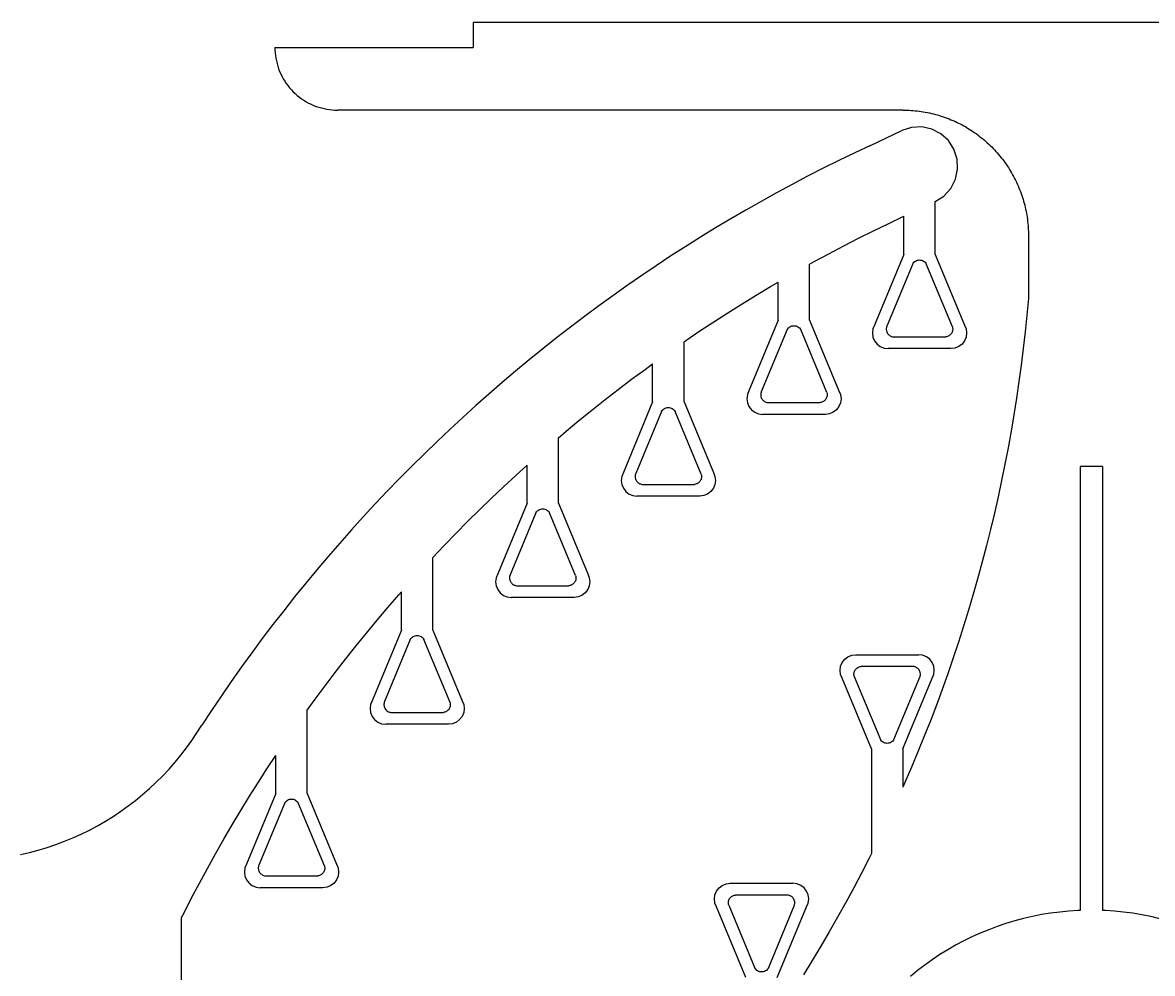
# Model space of a CAD drawing. Extents: x -457 to 457, y -182 to 182.
# Drawn here: x -241.8 to -13.3, y -24.8 to 167.5 of the extents above; entities that cross this region are included whole.
import ezdxf

# ---------------------------------------------------------------- set-up
doc = ezdxf.new("R2010")
doc.units = 0
doc.header["$MEASUREMENT"] = 0
doc.layers.get('0').update_dxf_attribs({"linetype": 'CONTINUOUS'})

msp = doc.modelspace()

# ---------------------------------------------------------------- linework, layer by layer
for p, q in [((99.36, 167.46), (-150.64, 167.46)), ((-150.64, 167.46), (-150.64, 162.46)), ((-190.74, 162.46), (-190.73, 161.91)), ((-190.74, 162.46), (-150.64, 162.46)), ((-190.73, 161.91), (-190.69, 161.36)), ((-190.69, 161.36), (-190.63, 160.81)), ((-190.63, 160.81), (-190.55, 160.26)), ((-190.55, 160.26), (-190.44, 159.71)), ((-190.44, 159.71), (-190.31, 159.18)), ((-190.31, 159.18), (-190.16, 158.64)), ((-190.16, 158.64), (-189.98, 158.12)), ((-189.98, 158.12), (-189.78, 157.6)), ((-189.78, 157.6), (-189.55, 157.1)), ((-189.55, 157.1), (-189.31, 156.6)), ((-189.31, 156.6), (-189.04, 156.11)), ((-189.04, 156.11), (-188.75, 155.64)), ((-188.75, 155.64), (-188.45, 155.18)), ((-188.45, 155.18), (-188.12, 154.73)), ((-188.12, 154.73), (-187.77, 154.3)), ((-187.77, 154.3), (-187.41, 153.88)), ((-187.41, 153.88), (-187.02, 153.48)), ((-187.02, 153.48), (-186.62, 153.1)), ((-186.62, 153.1), (-186.21, 152.73)), ((-186.21, 152.73), (-185.77, 152.39)), ((-185.77, 152.39), (-185.33, 152.06)), ((-185.33, 152.06), (-184.87, 151.75)), ((-184.87, 151.75), (-184.39, 151.47)), ((-184.39, 151.47), (-183.91, 151.2)), ((-183.91, 151.2), (-183.41, 150.95)), ((-183.41, 150.95), (-182.9, 150.73)), ((-182.9, 150.73), (-182.39, 150.53)), ((-182.39, 150.53), (-181.86, 150.35)), ((-181.86, 150.35), (-181.33, 150.2)), ((-181.33, 150.2), (-180.79, 150.06)), ((-180.79, 150.06), (-180.25, 149.96)), ((-180.25, 149.96), (-179.7, 149.87)), ((-179.7, 149.87), (-179.15, 149.81)), ((-179.15, 149.81), (-178.6, 149.78)), ((-178.6, 149.78), (-178.04, 149.76)), ((-63.74, 149.76), (-178.04, 149.76)), ((-63.74, 149.76), (-63.33, 149.76)), ((-63.33, 149.76), (-62.91, 149.75)), ((-62.91, 149.75), (-62.5, 149.73)), ((-62.5, 149.73), (-62.08, 149.71)), ((-62.08, 149.71), (-61.67, 149.68)), ((-61.67, 149.68), (-61.25, 149.64)), ((-61.25, 149.64), (-60.84, 149.6)), ((-60.84, 149.6), (-60.43, 149.55)), ((-60.43, 149.55), (-60.02, 149.49)), ((-60.02, 149.49), (-59.61, 149.42)), ((-59.61, 149.42), (-59.2, 149.35)), ((-59.2, 149.35), (-58.79, 149.28)), ((-58.79, 149.28), (-58.38, 149.19)), ((-58.38, 149.19), (-57.98, 149.1)), ((-57.98, 149.1), (-57.57, 149)), ((-57.57, 149), (-57.17, 148.9)), ((-57.17, 148.9), (-56.77, 148.79)), ((-56.77, 148.79), (-56.37, 148.67)), ((-56.37, 148.67), (-55.97, 148.55)), ((-55.97, 148.55), (-55.58, 148.42)), ((-62, 146.27), (-63.97, 145.64)), ((-59.93, 146.37), (-62, 146.27)), ((-57.91, 145.93), (-59.93, 146.37)), ((-55.58, 148.42), (-55.19, 148.28)), ((-55.19, 148.28), (-54.8, 148.14)), ((-54.8, 148.14), (-54.41, 147.99)), ((-54.41, 147.99), (-54.02, 147.83)), ((-54.02, 147.83), (-53.64, 147.67)), ((-53.64, 147.67), (-53.26, 147.5)), ((-53.26, 147.5), (-52.88, 147.32)), ((-52.88, 147.32), (-52.51, 147.14)), ((-52.51, 147.14), (-52.14, 146.96)), ((-52.14, 146.96), (-51.77, 146.76)), ((-51.77, 146.76), (-51.4, 146.57)), ((-51.4, 146.57), (-51.04, 146.36)), ((-51.04, 146.36), (-50.69, 146.15)), ((-70.32, 142.64), (-63.97, 145.64)), ((-56.06, 144.98), (-57.91, 145.93)), ((-54.53, 143.59), (-56.06, 144.98)), ((-50.69, 146.15), (-50.33, 145.93)), ((-50.33, 145.93), (-49.98, 145.71)), ((-49.98, 145.71), (-49.63, 145.48)), ((-49.63, 145.48), (-49.29, 145.25)), ((-49.29, 145.25), (-48.95, 145.01)), ((-48.95, 145.01), (-48.61, 144.77)), ((-48.61, 144.77), (-48.28, 144.51)), ((-48.28, 144.51), (-47.95, 144.26)), ((-47.95, 144.26), (-47.63, 144)), ((-47.63, 144), (-47.31, 143.73)), ((-70.32, 142.64), (-73.46, 141.16)), ((-53.41, 141.85), (-54.53, 143.59)), ((-52.78, 139.88), (-53.41, 141.85)), ((-47.31, 143.73), (-47, 143.46)), ((-47, 143.46), (-46.69, 143.18)), ((-46.69, 143.18), (-46.38, 142.9)), ((-46.38, 142.9), (-46.08, 142.62)), ((-46.08, 142.62), (-45.78, 142.32)), ((-45.78, 142.32), (-45.49, 142.03)), ((-45.49, 142.03), (-45.2, 141.73)), ((-45.2, 141.73), (-44.92, 141.42)), ((-76.66, 139.61), (-79.84, 138.02)), ((-73.46, 141.16), (-76.66, 139.61)), ((-52.68, 137.81), (-52.78, 139.88)), ((-44.92, 141.42), (-44.65, 141.11)), ((-44.65, 141.11), (-44.38, 140.8)), ((-44.38, 140.8), (-44.11, 140.48)), ((-44.11, 140.48), (-43.85, 140.15)), ((-43.85, 140.15), (-43.59, 139.83)), ((-43.59, 139.83), (-43.34, 139.49)), ((-43.34, 139.49), (-43.1, 139.16)), ((-79.84, 138.02), (-83.01, 136.4)), ((-53.12, 135.78), (-52.68, 137.81)), ((-43.1, 139.16), (-42.86, 138.82)), ((-42.86, 138.82), (-42.62, 138.48)), ((-42.62, 138.48), (-42.4, 138.13)), ((-42.4, 138.13), (-42.17, 137.78)), ((-42.17, 137.78), (-41.96, 137.42)), ((-41.96, 137.42), (-41.75, 137.06)), ((-83.01, 136.4), (-86.15, 134.74)), ((-54.06, 133.94), (-53.12, 135.78)), ((-41.75, 137.06), (-41.54, 136.7)), ((-41.54, 136.7), (-41.34, 136.34)), ((-41.34, 136.34), (-41.15, 135.97)), ((-41.15, 135.97), (-40.96, 135.6)), ((-40.96, 135.6), (-40.78, 135.22)), ((-40.78, 135.22), (-40.61, 134.85)), ((-40.61, 134.85), (-40.44, 134.47)), ((-89.28, 133.05), (-92.39, 131.32)), ((-86.15, 134.74), (-89.28, 133.05)), ((-55.46, 132.4), (-54.06, 133.94)), ((-40.44, 134.47), (-40.28, 134.08)), ((-40.28, 134.08), (-40.12, 133.7)), ((-40.12, 133.7), (-39.97, 133.31)), ((-39.97, 133.31), (-39.83, 132.92)), ((-39.83, 132.92), (-39.69, 132.53)), ((-39.69, 132.53), (-39.56, 132.13)), ((-92.39, 131.32), (-95.48, 129.56)), ((-57.2, 131.28), (-55.46, 132.4)), ((-57.2, 120.58), (-57.2, 131.28)), ((-39.56, 132.13), (-39.44, 131.74)), ((-39.44, 131.74), (-39.32, 131.34)), ((-39.32, 131.34), (-39.21, 130.94)), ((-39.21, 130.94), (-39.1, 130.54)), ((-39.1, 130.54), (-39.01, 130.13)), ((-95.48, 129.56), (-98.55, 127.77)), ((-66.61, 126.84), (-63.55, 128.29)), ((-63.55, 120.58), (-63.55, 128.29)), ((-39.01, 130.13), (-38.92, 129.73)), ((-38.92, 129.73), (-38.83, 129.32)), ((-38.83, 129.32), (-38.75, 128.91)), ((-38.75, 128.91), (-38.68, 128.5)), ((-38.68, 128.5), (-38.62, 128.09)), ((-38.62, 128.09), (-38.56, 127.68)), ((-101.6, 125.95), (-104.64, 124.09)), ((-98.55, 127.77), (-101.6, 125.95)), ((-69.65, 125.36), (-66.61, 126.84)), ((-38.56, 127.68), (-38.51, 127.27)), ((-38.51, 127.27), (-38.47, 126.85)), ((-38.47, 126.85), (-38.43, 126.44)), ((-38.43, 126.44), (-38.4, 126.02)), ((-38.4, 126.02), (-38.37, 125.61)), ((-104.64, 124.09), (-107.65, 122.19)), ((-75.69, 122.31), (-72.68, 123.85)), ((-72.68, 123.85), (-69.65, 125.36)), ((-38.37, 125.61), (-38.36, 125.19)), ((-38.36, 125.19), (-38.35, 124.78)), ((-38.35, 124.78), (-38.34, 124.36)), ((-38.34, 124.36), (-38.34, 111.66)), ((-107.65, 122.19), (-110.64, 120.27)), ((-78.68, 120.73), (-75.69, 122.31)), ((-110.64, 120.27), (-113.61, 118.31)), ((-82.6, 118.6), (-81.66, 119.13)), ((-81.66, 119.13), (-78.68, 120.73)), ((-63.55, 120.58), (-69.47, 106.29)), ((-61.75, 118.67), (-61.63, 118.84)), ((-61.63, 118.84), (-61.5, 118.99)), ((-61.5, 118.99), (-61.34, 119.13)), ((-61.34, 119.13), (-61.17, 119.25)), ((-61.17, 119.25), (-60.98, 119.34)), ((-60.98, 119.34), (-60.78, 119.41)), ((-60.78, 119.41), (-60.58, 119.45)), ((-60.58, 119.45), (-60.37, 119.46)), ((-60.37, 119.46), (-60.17, 119.45)), ((-60.17, 119.45), (-59.96, 119.41)), ((-59.96, 119.41), (-59.77, 119.34)), ((-59.77, 119.34), (-59.58, 119.25)), ((-59.58, 119.25), (-59.41, 119.13)), ((-59.41, 119.13), (-59.25, 118.99)), ((-59.25, 118.99), (-59.11, 118.84)), ((-59.11, 118.84), (-59, 118.67)), ((-57.2, 120.58), (-51.27, 106.29)), ((-113.61, 118.31), (-116.55, 116.32)), ((-82.6, 107.29), (-82.6, 118.6)), ((-61.75, 118.67), (-66.97, 106.11)), ((-53.72, 105.94), (-59, 118.67)), ((-119.48, 114.3), (-122.38, 112.24)), ((-116.55, 116.32), (-119.48, 114.3)), ((-90.48, 114.11), (-88.95, 115)), ((-88.95, 107.29), (-88.95, 115)), ((-122.38, 112.24), (-125.26, 110.16)), ((-96.26, 110.6), (-93.38, 112.37)), ((-93.38, 112.37), (-90.48, 114.11)), ((-125.26, 110.16), (-128.12, 108.04)), ((-99.12, 108.8), (-96.26, 110.6)), ((-38.34, 111.66), (-38.65, 108.3)), ((-128.12, 108.04), (-130.95, 105.89)), ((-101.97, 106.97), (-99.12, 108.8)), ((-38.65, 108.3), (-39, 104.93)), ((-130.95, 105.89), (-133.76, 103.71)), ((-107.6, 103.21), (-104.79, 105.11)), ((-104.79, 105.11), (-101.97, 106.97)), ((-88.95, 107.29), (-94.87, 93)), ((-87.15, 105.38), (-92.37, 92.82)), ((-87.15, 105.38), (-87.03, 105.55)), ((-87.03, 105.55), (-86.9, 105.71)), ((-86.9, 105.71), (-86.74, 105.84)), ((-86.74, 105.84), (-86.57, 105.96)), ((-86.57, 105.96), (-86.38, 106.05)), ((-86.38, 106.05), (-86.18, 106.12)), ((-86.18, 106.12), (-85.98, 106.16)), ((-85.98, 106.16), (-85.77, 106.17)), ((-85.77, 106.17), (-85.57, 106.16)), ((-85.57, 106.16), (-85.36, 106.12)), ((-85.36, 106.12), (-85.17, 106.05)), ((-85.17, 106.05), (-84.98, 105.96)), ((-84.98, 105.96), (-84.81, 105.84)), ((-84.81, 105.84), (-84.65, 105.71)), ((-84.65, 105.71), (-84.51, 105.55)), ((-84.51, 105.55), (-84.4, 105.38)), ((-79.12, 92.65), (-84.4, 105.38)), ((-82.6, 107.29), (-76.67, 93)), ((-69.79, 105.52), (-69.9, 104.7)), ((-69.47, 106.29), (-69.79, 105.52)), ((-67.07, 105.77), (-67.09, 105.6)), ((-67.09, 105.6), (-67.09, 105.43)), ((-67.09, 105.43), (-67.07, 105.26)), ((-67.03, 105.94), (-67.07, 105.77)), ((-67.07, 105.26), (-67.04, 105.09)), ((-66.97, 106.11), (-67.03, 105.94)), ((-53.72, 105.94), (-53.68, 105.77)), ((-53.67, 105.26), (-53.71, 105.09)), ((-53.68, 105.77), (-53.66, 105.6)), ((-53.66, 105.43), (-53.67, 105.26)), ((-53.66, 105.6), (-53.66, 105.43)), ((-51.27, 106.29), (-50.96, 105.52)), ((-50.96, 105.52), (-50.85, 104.7)), ((-133.76, 103.71), (-136.55, 101.5)), ((-108, 102.93), (-107.6, 103.21)), ((-108, 90.75), (-108, 102.93)), ((-69.9, 104.7), (-69.79, 103.88)), ((-69.79, 103.88), (-69.47, 103.11)), ((-69.47, 103.11), (-68.97, 102.46)), ((-67.04, 105.09), (-66.98, 104.92)), ((-66.98, 104.92), (-66.91, 104.76)), ((-66.91, 104.76), (-66.82, 104.62)), ((-66.82, 104.62), (-66.72, 104.48)), ((-66.72, 104.48), (-66.6, 104.35)), ((-66.6, 104.35), (-66.47, 104.24)), ((-66.47, 104.24), (-66.33, 104.14)), ((-66.33, 104.14), (-66.17, 104.06)), ((-66.17, 104.06), (-66.01, 103.99)), ((-66.01, 103.99), (-65.85, 103.95)), ((-65.85, 103.95), (-65.68, 103.92)), ((-65.68, 103.92), (-65.5, 103.91)), ((-65.5, 103.91), (-55.07, 103.92)), ((-54.9, 103.95), (-55.07, 103.92)), ((-54.73, 103.99), (-54.9, 103.95)), ((-54.57, 104.06), (-54.73, 103.99)), ((-54.42, 104.14), (-54.57, 104.06)), ((-54.28, 104.24), (-54.42, 104.14)), ((-54.15, 104.35), (-54.28, 104.24)), ((-54.03, 104.48), (-54.15, 104.35)), ((-53.92, 104.61), (-54.03, 104.48)), ((-53.84, 104.76), (-53.92, 104.61)), ((-53.76, 104.92), (-53.84, 104.76)), ((-53.71, 105.09), (-53.76, 104.92)), ((-51.27, 103.11), (-51.78, 102.46)), ((-50.96, 103.88), (-51.27, 103.11)), ((-50.85, 104.7), (-50.96, 103.88)), ((-39, 104.93), (-39.38, 101.57)), ((-136.55, 101.5), (-139.31, 99.26)), ((-68.97, 102.46), (-68.31, 101.95)), ((-68.31, 101.95), (-67.55, 101.63)), ((-67.55, 101.63), (-66.72, 101.53)), ((-54.02, 101.53), (-66.72, 101.53)), ((-53.2, 101.63), (-54.02, 101.53)), ((-52.44, 101.95), (-53.2, 101.63)), ((-51.78, 102.46), (-52.44, 101.95)), ((-39.38, 101.57), (-39.8, 98.21)), ((-139.31, 99.26), (-142.05, 96.99)), ((-115.88, 97.35), (-114.35, 98.46)), ((-114.35, 90.75), (-114.35, 98.46)), ((-142.05, 96.99), (-144.76, 94.69)), ((-118.6, 95.34), (-115.88, 97.35)), ((-39.8, 98.21), (-40.26, 94.86)), ((-144.76, 94.69), (-147.45, 92.36)), ((-121.29, 93.29), (-118.6, 95.34)), ((-40.26, 94.86), (-40.75, 91.51)), ((-147.45, 92.36), (-150.11, 90.01)), ((-123.97, 91.22), (-121.29, 93.29)), ((-95.19, 92.23), (-95.3, 91.41)), ((-95.3, 91.41), (-95.19, 90.59)), ((-94.87, 93), (-95.19, 92.23)), ((-92.47, 92.49), (-92.49, 92.31)), ((-92.49, 92.31), (-92.49, 92.14)), ((-92.49, 92.14), (-92.47, 91.97)), ((-92.43, 92.65), (-92.47, 92.49)), ((-92.47, 91.97), (-92.44, 91.8)), ((-92.44, 91.8), (-92.38, 91.63)), ((-92.37, 92.82), (-92.43, 92.65)), ((-92.38, 91.63), (-92.31, 91.48)), ((-92.31, 91.48), (-92.22, 91.33)), ((-79.24, 91.47), (-79.32, 91.33)), ((-79.16, 91.63), (-79.24, 91.47)), ((-79.11, 91.8), (-79.16, 91.63)), ((-79.12, 92.65), (-79.08, 92.48)), ((-79.07, 91.97), (-79.11, 91.8)), ((-79.08, 92.48), (-79.06, 92.31)), ((-79.06, 92.14), (-79.07, 91.97)), ((-79.06, 92.31), (-79.06, 92.14)), ((-76.67, 93), (-76.36, 92.23)), ((-76.36, 92.23), (-76.25, 91.41)), ((-76.25, 91.41), (-76.36, 90.59)), ((-40.75, 91.51), (-41.28, 88.17)), ((-150.11, 90.01), (-152.74, 87.62)), ((-129.24, 86.99), (-126.62, 89.12)), ((-126.62, 89.12), (-123.97, 91.22)), ((-114.35, 90.75), (-120.27, 76.46)), ((-112.43, 89.01), (-112.3, 89.17)), ((-112.3, 89.17), (-112.14, 89.31)), ((-112.14, 89.31), (-111.97, 89.42)), ((-111.97, 89.42), (-111.78, 89.51)), ((-111.78, 89.51), (-111.58, 89.58)), ((-111.58, 89.58), (-111.38, 89.62)), ((-111.38, 89.62), (-111.17, 89.63)), ((-111.17, 89.63), (-110.97, 89.62)), ((-110.97, 89.62), (-110.76, 89.58)), ((-110.76, 89.58), (-110.57, 89.51)), ((-110.57, 89.51), (-110.38, 89.42)), ((-110.38, 89.42), (-110.21, 89.31)), ((-110.21, 89.31), (-110.05, 89.17)), ((-110.05, 89.17), (-109.91, 89.01)), ((-108, 90.75), (-102.07, 76.46)), ((-95.19, 90.59), (-94.87, 89.83)), ((-94.87, 89.83), (-94.37, 89.17)), ((-94.37, 89.17), (-93.71, 88.66)), ((-92.22, 91.33), (-92.12, 91.19)), ((-92.12, 91.19), (-92, 91.06)), ((-92, 91.06), (-91.87, 90.95)), ((-91.87, 90.95), (-91.73, 90.85)), ((-91.73, 90.85), (-91.57, 90.77)), ((-91.57, 90.77), (-91.41, 90.71)), ((-91.41, 90.71), (-91.25, 90.66)), ((-91.25, 90.66), (-91.08, 90.63)), ((-91.08, 90.63), (-90.9, 90.62)), ((-90.9, 90.62), (-80.47, 90.63)), ((-80.3, 90.66), (-80.47, 90.63)), ((-80.13, 90.7), (-80.3, 90.66)), ((-79.97, 90.77), (-80.13, 90.7)), ((-79.82, 90.85), (-79.97, 90.77)), ((-79.68, 90.95), (-79.82, 90.85)), ((-79.55, 91.06), (-79.68, 90.95)), ((-79.43, 91.19), (-79.55, 91.06)), ((-79.32, 91.33), (-79.43, 91.19)), ((-77.18, 89.17), (-77.84, 88.66)), ((-76.67, 89.83), (-77.18, 89.17)), ((-76.36, 90.59), (-76.67, 89.83)), ((-152.74, 87.62), (-155.35, 85.2)), ((-131.85, 84.83), (-129.24, 86.99)), ((-112.55, 88.84), (-117.77, 76.28)), ((-112.55, 88.84), (-112.43, 89.01)), ((-109.91, 89.01), (-109.8, 88.84)), ((-104.52, 76.12), (-109.8, 88.84)), ((-93.71, 88.66), (-92.95, 88.35)), ((-92.95, 88.35), (-92.12, 88.24)), ((-79.42, 88.24), (-92.12, 88.24)), ((-78.6, 88.35), (-79.42, 88.24)), ((-77.84, 88.66), (-78.6, 88.35)), ((-41.28, 88.17), (-41.85, 84.84)), ((-155.35, 85.2), (-157.94, 82.76)), ((-133.4, 83.51), (-131.85, 84.83)), ((-41.85, 84.84), (-42.45, 81.51)), ((-157.94, 82.76), (-160.49, 80.29)), ((-133.4, 70.26), (-133.4, 83.51)), ((-160.49, 80.29), (-163.02, 77.79)), ((-42.45, 81.51), (-43.09, 78.19)), ((-163.02, 77.79), (-165.52, 75.26)), ((-142.02, 75.91), (-139.75, 77.97)), ((-139.75, 70.26), (-139.75, 77.97)), ((-43.09, 78.19), (-43.76, 74.87)), ((-23.39, 77.72), (-27.89, 77.72)), ((-27.89, 77.72), (-27.89, -12.07)), ((-23.39, 77.72), (-23.39, -12.08)), ((-144.5, 73.61), (-142.02, 75.91)), ((-120.59, 75.7), (-120.7, 74.88)), ((-120.27, 76.46), (-120.59, 75.7)), ((-117.87, 75.95), (-117.89, 75.78)), ((-117.89, 75.78), (-117.89, 75.6)), ((-117.89, 75.6), (-117.87, 75.43)), ((-117.83, 76.12), (-117.87, 75.95)), ((-117.87, 75.43), (-117.84, 75.26)), ((-117.77, 76.28), (-117.83, 76.12)), ((-104.52, 76.12), (-104.48, 75.95)), ((-104.47, 75.43), (-104.51, 75.26)), ((-104.48, 75.95), (-104.46, 75.77)), ((-104.46, 75.6), (-104.47, 75.43)), ((-104.46, 75.77), (-104.46, 75.6)), ((-102.07, 76.46), (-101.76, 75.7)), ((-101.76, 75.7), (-101.65, 74.88)), ((-165.52, 75.26), (-168, 72.7)), ((-146.96, 71.29), (-144.5, 73.61)), ((-120.7, 74.88), (-120.59, 74.05)), ((-120.59, 74.05), (-120.27, 73.29)), ((-120.27, 73.29), (-119.77, 72.63)), ((-117.84, 75.26), (-117.78, 75.1)), ((-117.78, 75.1), (-117.71, 74.94)), ((-117.71, 74.94), (-117.62, 74.79)), ((-117.62, 74.79), (-117.52, 74.65)), ((-117.52, 74.65), (-117.4, 74.52)), ((-117.4, 74.52), (-117.27, 74.41)), ((-117.27, 74.41), (-117.13, 74.31)), ((-117.13, 74.31), (-116.97, 74.23)), ((-116.97, 74.23), (-116.81, 74.17)), ((-116.81, 74.17), (-116.65, 74.12)), ((-116.65, 74.12), (-116.48, 74.09)), ((-116.48, 74.09), (-116.3, 74.08)), ((-116.3, 74.08), (-105.87, 74.09)), ((-105.7, 74.12), (-105.87, 74.09)), ((-105.53, 74.17), (-105.7, 74.12)), ((-105.37, 74.23), (-105.53, 74.17)), ((-105.22, 74.31), (-105.37, 74.23)), ((-105.08, 74.41), (-105.22, 74.31)), ((-104.95, 74.52), (-105.08, 74.41)), ((-104.83, 74.65), (-104.95, 74.52)), ((-104.72, 74.79), (-104.83, 74.65)), ((-104.64, 74.94), (-104.72, 74.79)), ((-104.56, 75.09), (-104.64, 74.94)), ((-104.51, 75.26), (-104.56, 75.09)), ((-102.07, 73.29), (-102.58, 72.63)), ((-101.76, 74.05), (-102.07, 73.29)), ((-101.65, 74.88), (-101.76, 74.05)), ((-43.76, 74.87), (-44.48, 71.57)), ((-168, 72.7), (-170.44, 70.12)), ((-149.39, 68.94), (-146.96, 71.29)), ((-119.77, 72.63), (-119.11, 72.13)), ((-119.11, 72.13), (-118.35, 71.81)), ((-118.35, 71.81), (-117.52, 71.7)), ((-104.82, 71.7), (-117.52, 71.7)), ((-104, 71.81), (-104.82, 71.7)), ((-103.24, 72.13), (-104, 71.81)), ((-102.58, 72.63), (-103.24, 72.13)), ((-44.48, 71.57), (-45.22, 68.27)), ((-170.44, 70.12), (-172.86, 67.51)), ((-151.8, 66.56), (-149.39, 68.94)), ((-139.75, 70.26), (-145.67, 55.97)), ((-137.83, 68.52), (-137.7, 68.68)), ((-137.7, 68.68), (-137.54, 68.82)), ((-137.54, 68.82), (-137.37, 68.93)), ((-137.37, 68.93), (-137.18, 69.02)), ((-137.18, 69.02), (-136.98, 69.09)), ((-136.98, 69.09), (-136.78, 69.13)), ((-136.78, 69.13), (-136.57, 69.14)), ((-136.57, 69.14), (-136.37, 69.13)), ((-136.37, 69.13), (-136.16, 69.09)), ((-136.16, 69.09), (-135.97, 69.02)), ((-135.97, 69.02), (-135.78, 68.93)), ((-135.78, 68.93), (-135.61, 68.82)), ((-135.61, 68.82), (-135.45, 68.68)), ((-135.45, 68.68), (-135.31, 68.52)), ((-133.4, 70.26), (-127.47, 55.97)), ((-172.86, 67.51), (-175.25, 64.88)), ((-154.18, 64.15), (-151.8, 66.56)), ((-137.95, 68.35), (-143.17, 55.79)), ((-137.95, 68.35), (-137.83, 68.52)), ((-135.31, 68.52), (-135.2, 68.35)), ((-129.92, 55.63), (-135.2, 68.35)), ((-45.22, 68.27), (-46.01, 64.98)), ((-175.25, 64.88), (-177.61, 62.22)), ((-156.53, 61.72), (-154.18, 64.15)), ((-46.01, 64.98), (-46.83, 61.7)), ((-177.61, 62.22), (-179.94, 59.53)), ((-158.8, 59.33), (-156.53, 61.72)), ((-46.83, 61.7), (-47.68, 58.42)), ((-179.94, 59.53), (-182.24, 56.82)), ((-158.8, 44.63), (-158.8, 59.33)), ((-47.68, 58.42), (-48.57, 55.16)), ((-182.24, 56.82), (-184.51, 54.08)), ((-145.99, 55.21), (-146.1, 54.39)), ((-145.67, 55.97), (-145.99, 55.21)), ((-143.27, 55.46), (-143.29, 55.29)), ((-143.29, 55.29), (-143.29, 55.11)), ((-143.29, 55.11), (-143.27, 54.94)), ((-143.23, 55.63), (-143.27, 55.46)), ((-143.27, 54.94), (-143.24, 54.77)), ((-143.17, 55.79), (-143.23, 55.63)), ((-129.92, 55.63), (-129.88, 55.46)), ((-129.87, 54.94), (-129.91, 54.77)), ((-129.88, 55.46), (-129.86, 55.29)), ((-129.86, 55.11), (-129.87, 54.94)), ((-129.86, 55.29), (-129.86, 55.11)), ((-127.47, 55.97), (-127.16, 55.21)), ((-127.16, 55.21), (-127.05, 54.39)), ((-48.57, 55.16), (-49.5, 51.91)), ((-184.51, 54.08), (-186.75, 51.32)), ((-146.1, 54.39), (-145.99, 53.57)), ((-145.99, 53.57), (-145.67, 52.8)), ((-145.67, 52.8), (-145.17, 52.14)), ((-143.24, 54.77), (-143.18, 54.61)), ((-143.18, 54.61), (-143.11, 54.45)), ((-143.11, 54.45), (-143.02, 54.3)), ((-143.02, 54.3), (-142.92, 54.16)), ((-142.92, 54.16), (-142.8, 54.04)), ((-142.8, 54.04), (-142.67, 53.92)), ((-142.67, 53.92), (-142.53, 53.82)), ((-142.53, 53.82), (-142.37, 53.74)), ((-142.37, 53.74), (-142.21, 53.68)), ((-142.21, 53.68), (-142.05, 53.63)), ((-142.05, 53.63), (-141.88, 53.6)), ((-141.88, 53.6), (-141.7, 53.59)), ((-141.7, 53.59), (-131.27, 53.6)), ((-131.1, 53.63), (-131.27, 53.6)), ((-130.93, 53.68), (-131.1, 53.63)), ((-130.77, 53.74), (-130.93, 53.68)), ((-130.62, 53.82), (-130.77, 53.74)), ((-130.48, 53.92), (-130.62, 53.82)), ((-130.35, 54.03), (-130.48, 53.92)), ((-130.23, 54.16), (-130.35, 54.03)), ((-130.12, 54.3), (-130.23, 54.16)), ((-130.04, 54.45), (-130.12, 54.3)), ((-129.96, 54.61), (-130.04, 54.45)), ((-129.91, 54.77), (-129.96, 54.61)), ((-127.47, 52.8), (-127.98, 52.14)), ((-127.16, 53.57), (-127.47, 52.8)), ((-127.05, 54.39), (-127.16, 53.57)), ((-186.75, 51.32), (-188.96, 48.54)), ((-167.89, 49.19), (-165.67, 51.75)), ((-165.67, 51.75), (-165.15, 52.34)), ((-165.15, 44.63), (-165.15, 52.34)), ((-145.17, 52.14), (-144.51, 51.64)), ((-144.51, 51.64), (-143.75, 51.32)), ((-143.75, 51.32), (-142.92, 51.21)), ((-130.22, 51.21), (-142.92, 51.21)), ((-129.4, 51.32), (-130.22, 51.21)), ((-128.64, 51.64), (-129.4, 51.32)), ((-127.98, 52.14), (-128.64, 51.64)), ((-49.5, 51.91), (-50.46, 48.66)), ((-188.96, 48.54), (-191.14, 45.73)), ((-170.08, 46.61), (-167.89, 49.19)), ((-50.46, 48.66), (-51.46, 45.43)), ((-191.14, 45.73), (-193.29, 42.89)), ((-172.24, 44.01), (-170.08, 46.61)), ((-174.37, 41.38), (-172.24, 44.01)), ((-165.15, 44.63), (-171.07, 30.34)), ((-162.58, 43.39), (-162.38, 43.46)), ((-162.38, 43.46), (-162.18, 43.5)), ((-162.18, 43.5), (-161.97, 43.51)), ((-161.97, 43.51), (-161.77, 43.5)), ((-161.77, 43.5), (-161.56, 43.46)), ((-161.56, 43.46), (-161.37, 43.39)), ((-158.8, 44.63), (-152.87, 30.34)), ((-51.46, 45.43), (-52.49, 42.21)), ((-193.29, 42.89), (-195.41, 40.04)), ((-176.47, 38.74), (-174.37, 41.38)), ((-163.35, 42.72), (-168.57, 30.16)), ((-163.35, 42.72), (-163.23, 42.89)), ((-163.23, 42.89), (-163.1, 43.05)), ((-163.1, 43.05), (-162.94, 43.18)), ((-162.94, 43.18), (-162.77, 43.3)), ((-162.77, 43.3), (-162.58, 43.39)), ((-161.37, 43.39), (-161.18, 43.3)), ((-161.18, 43.3), (-161.01, 43.18)), ((-161.01, 43.18), (-160.85, 43.05)), ((-160.85, 43.05), (-160.71, 42.89)), ((-160.71, 42.89), (-160.6, 42.72)), ((-155.32, 29.99), (-160.6, 42.72)), ((-52.49, 42.21), (-53.56, 39)), ((-195.41, 40.04), (-197.49, 37.16)), ((-75.51, 38.72), (-74.86, 39.23)), ((-74.86, 39.23), (-74.09, 39.54)), ((-74.09, 39.54), (-73.27, 39.65)), ((-73.27, 39.65), (-60.57, 39.65)), ((-59.75, 39.54), (-60.57, 39.65)), ((-58.98, 39.23), (-59.75, 39.54)), ((-58.32, 38.72), (-58.98, 39.23)), ((-53.56, 39), (-54.66, 35.8)), ((-197.49, 37.16), (-199.55, 34.26)), ((-178.54, 36.06), (-176.47, 38.74)), ((-76.44, 36.48), (-76.34, 37.3)), ((-76.34, 37.3), (-76.02, 38.06)), ((-76.02, 38.06), (-75.51, 38.72)), ((-73.46, 36.42), (-73.37, 36.56)), ((-73.37, 36.56), (-73.27, 36.7)), ((-73.27, 36.7), (-73.15, 36.83)), ((-73.15, 36.83), (-73.02, 36.94)), ((-73.02, 36.94), (-72.87, 37.04)), ((-72.87, 37.04), (-72.72, 37.12)), ((-72.72, 37.12), (-72.56, 37.19)), ((-72.56, 37.19), (-72.39, 37.23)), ((-72.39, 37.23), (-72.22, 37.26)), ((-61.79, 37.27), (-72.22, 37.26)), ((-61.62, 37.26), (-61.79, 37.27)), ((-61.45, 37.23), (-61.62, 37.26)), ((-61.28, 37.19), (-61.45, 37.23)), ((-61.12, 37.12), (-61.28, 37.19)), ((-60.97, 37.04), (-61.12, 37.12)), ((-60.82, 36.94), (-60.97, 37.04)), ((-60.69, 36.83), (-60.82, 36.94)), ((-60.57, 36.7), (-60.69, 36.83)), ((-60.47, 36.56), (-60.57, 36.7)), ((-60.38, 36.41), (-60.47, 36.56)), ((-57.82, 38.06), (-58.32, 38.72)), ((-57.5, 37.3), (-57.82, 38.06)), ((-57.39, 36.48), (-57.5, 37.3)), ((-180.59, 33.37), (-178.54, 36.06)), ((-76.34, 35.66), (-76.44, 36.48)), ((-76.02, 34.89), (-76.34, 35.66)), ((-70.09, 20.6), (-76.02, 34.89)), ((-73.63, 35.75), (-73.62, 35.92)), ((-73.63, 35.58), (-73.63, 35.75)), ((-73.61, 35.41), (-73.63, 35.58)), ((-73.62, 35.92), (-73.58, 36.09)), ((-73.57, 35.24), (-73.61, 35.41)), ((-73.58, 36.09), (-73.53, 36.26)), ((-73.57, 35.24), (-68.29, 22.51)), ((-73.53, 36.26), (-73.46, 36.42)), ((-65.54, 22.51), (-60.32, 35.07)), ((-63.74, 20.6), (-57.82, 34.89)), ((-60.31, 36.26), (-60.38, 36.41)), ((-60.32, 35.07), (-60.27, 35.24)), ((-60.26, 36.09), (-60.31, 36.26)), ((-60.27, 35.24), (-60.23, 35.4)), ((-60.22, 35.92), (-60.26, 36.09)), ((-60.23, 35.4), (-60.2, 35.58)), ((-60.2, 35.75), (-60.22, 35.92)), ((-60.2, 35.58), (-60.2, 35.75)), ((-57.82, 34.89), (-57.5, 35.66)), ((-57.5, 35.66), (-57.39, 36.48)), ((-54.66, 35.8), (-55.8, 32.62)), ((-199.55, 34.26), (-201.57, 31.33)), ((-182.6, 30.65), (-180.59, 33.37)), ((-55.8, 32.62), (-56.97, 29.44)), ((-201.57, 31.33), (-203.56, 28.38)), ((-184.2, 28.45), (-182.6, 30.65)), ((-171.07, 30.34), (-171.39, 29.57)), ((-168.67, 29.83), (-168.69, 29.65)), ((-168.63, 29.99), (-168.67, 29.83)), ((-168.57, 30.16), (-168.63, 29.99)), ((-155.32, 29.99), (-155.28, 29.82)), ((-155.28, 29.82), (-155.26, 29.65)), ((-152.87, 30.34), (-152.56, 29.57)), ((-203.56, 28.38), (-205.52, 25.42)), ((-184.2, 11.57), (-184.2, 28.45)), ((-171.39, 29.57), (-171.5, 28.75)), ((-171.5, 28.75), (-171.39, 27.93)), ((-171.39, 27.93), (-171.07, 27.17)), ((-168.69, 29.65), (-168.69, 29.48)), ((-168.69, 29.48), (-168.67, 29.31)), ((-168.67, 29.31), (-168.64, 29.14)), ((-168.64, 29.14), (-168.58, 28.97)), ((-168.58, 28.97), (-168.51, 28.82)), ((-168.51, 28.82), (-168.42, 28.67)), ((-168.42, 28.67), (-168.32, 28.53)), ((-168.32, 28.53), (-168.2, 28.4)), ((-168.2, 28.4), (-168.07, 28.29)), ((-168.07, 28.29), (-167.93, 28.19)), ((-167.93, 28.19), (-167.77, 28.11)), ((-167.77, 28.11), (-167.61, 28.05)), ((-167.61, 28.05), (-167.45, 28)), ((-167.45, 28), (-167.28, 27.97)), ((-167.28, 27.97), (-167.1, 27.96)), ((-167.1, 27.96), (-156.67, 27.97)), ((-156.5, 28), (-156.67, 27.97)), ((-156.33, 28.04), (-156.5, 28)), ((-156.17, 28.11), (-156.33, 28.04)), ((-156.02, 28.19), (-156.17, 28.11)), ((-155.88, 28.29), (-156.02, 28.19)), ((-155.75, 28.4), (-155.88, 28.29)), ((-155.63, 28.53), (-155.75, 28.4)), ((-155.52, 28.67), (-155.63, 28.53)), ((-155.44, 28.81), (-155.52, 28.67)), ((-155.36, 28.97), (-155.44, 28.81)), ((-155.31, 29.14), (-155.36, 28.97)), ((-155.27, 29.31), (-155.31, 29.14)), ((-155.26, 29.48), (-155.27, 29.31)), ((-155.26, 29.65), (-155.26, 29.48)), ((-152.56, 27.93), (-152.87, 27.17)), ((-152.56, 29.57), (-152.45, 28.75)), ((-152.45, 28.75), (-152.56, 27.93)), ((-56.97, 29.44), (-58.18, 26.28)), ((-206.5, 23.84), (-205.52, 25.42)), ((-171.07, 27.17), (-170.57, 26.51)), ((-170.57, 26.51), (-169.91, 26)), ((-169.91, 26), (-169.15, 25.69)), ((-169.15, 25.69), (-168.32, 25.58)), ((-155.62, 25.58), (-168.32, 25.58)), ((-154.8, 25.69), (-155.62, 25.58)), ((-154.04, 26), (-154.8, 25.69)), ((-153.38, 26.51), (-154.04, 26)), ((-152.87, 27.17), (-153.38, 26.51)), ((-58.18, 26.28), (-59.42, 23.14)), ((-207.53, 22.31), (-206.5, 23.84)), ((-59.42, 23.14), (-60.69, 20)), ((-209.75, 19.33), (-208.62, 20.8)), ((-208.62, 20.8), (-207.53, 22.31)), ((-70.09, 20.6), (-70.09, -0.55)), ((-68.18, 22.34), (-68.29, 22.51)), ((-68.04, 22.18), (-68.18, 22.34)), ((-67.88, 22.05), (-68.04, 22.18)), ((-67.71, 21.93), (-67.88, 22.05)), ((-67.53, 21.84), (-67.71, 21.93)), ((-67.33, 21.77), (-67.53, 21.84)), ((-67.13, 21.73), (-67.33, 21.77)), ((-66.92, 21.72), (-67.13, 21.73)), ((-66.71, 21.73), (-66.92, 21.72)), ((-66.51, 21.77), (-66.71, 21.73)), ((-66.31, 21.84), (-66.51, 21.77)), ((-66.12, 21.93), (-66.31, 21.84)), ((-65.95, 22.05), (-66.12, 21.93)), ((-65.8, 22.18), (-65.95, 22.05)), ((-65.66, 22.34), (-65.8, 22.18)), ((-65.54, 22.51), (-65.66, 22.34)), ((-63.74, 20.6), (-63.74, 12.89)), ((-210.92, 17.9), (-209.75, 19.33)), ((-192.22, 16.74), (-190.55, 19.28)), ((-190.55, 11.57), (-190.55, 19.28)), ((-60.69, 20), (-62, 16.89)), ((-213.42, 15.16), (-212.15, 16.51)), ((-212.15, 16.51), (-210.92, 17.9)), ((-194.06, 13.9), (-192.22, 16.74)), ((-62, 16.89), (-63.35, 13.78)), ((-216.08, 12.59), (-214.73, 13.85)), ((-214.73, 13.85), (-213.42, 15.16)), ((-195.86, 11.04), (-194.06, 13.9)), ((-63.35, 13.78), (-63.74, 12.89)), ((-217.48, 11.37), (-216.08, 12.59)), ((-190.55, 11.57), (-196.47, -2.71)), ((-184.2, 11.57), (-178.27, -2.71)), ((-220.38, 9.07), (-218.91, 10.19)), ((-218.91, 10.19), (-217.48, 11.37)), ((-197.63, 8.15), (-195.86, 11.04)), ((-188.75, 9.66), (-193.97, -2.9)), ((-188.75, 9.66), (-188.63, 9.84)), ((-188.63, 9.84), (-188.5, 9.99)), ((-188.5, 9.99), (-188.34, 10.13)), ((-188.34, 10.13), (-188.17, 10.24)), ((-188.17, 10.24), (-187.98, 10.34)), ((-187.98, 10.34), (-187.78, 10.4)), ((-187.78, 10.4), (-187.58, 10.44)), ((-187.58, 10.44), (-187.37, 10.46)), ((-187.37, 10.46), (-187.17, 10.44)), ((-187.17, 10.44), (-186.96, 10.4)), ((-186.96, 10.4), (-186.77, 10.34)), ((-186.77, 10.34), (-186.58, 10.24)), ((-186.58, 10.24), (-186.41, 10.13)), ((-186.41, 10.13), (-186.25, 9.99)), ((-186.25, 9.99), (-186.11, 9.84)), ((-186.11, 9.84), (-186, 9.66)), ((-180.72, -3.06), (-186, 9.66)), ((-225.01, 5.99), (-223.43, 6.96)), ((-223.43, 6.96), (-221.89, 7.99)), ((-221.89, 7.99), (-220.38, 9.07)), ((-199.37, 5.25), (-197.63, 8.15)), ((-228.25, 4.19), (-226.61, 5.06)), ((-226.61, 5.06), (-225.01, 5.99)), ((-201.07, 2.33), (-199.37, 5.25)), ((-233.32, 1.91), (-231.6, 2.61)), ((-231.6, 2.61), (-229.91, 3.37)), ((-229.91, 3.37), (-228.25, 4.19)), ((-202.75, -0.61), (-201.07, 2.33)), ((-240.37, -0.35), (-238.58, 0.13)), ((-238.58, 0.13), (-236.81, 0.66)), ((-236.81, 0.66), (-235.05, 1.26)), ((-235.05, 1.26), (-233.32, 1.91)), ((-242.18, -0.77), (-240.37, -0.35)), ((-204.39, -3.56), (-202.75, -0.61)), ((-70.57, -1.51), (-72.12, -4.52)), ((-70.09, -0.55), (-70.57, -1.51)), ((-206, -6.54), (-204.39, -3.56)), ((-196.79, -3.48), (-196.9, -4.3)), ((-196.9, -4.3), (-196.79, -5.12)), ((-196.47, -2.71), (-196.79, -3.48)), ((-194.07, -3.23), (-194.09, -3.4)), ((-194.09, -3.4), (-194.09, -3.57)), ((-194.09, -3.57), (-194.07, -3.75)), ((-194.03, -3.06), (-194.07, -3.23)), ((-194.07, -3.75), (-194.04, -3.92)), ((-194.04, -3.92), (-193.98, -4.08)), ((-193.97, -2.9), (-194.03, -3.06)), ((-193.98, -4.08), (-193.91, -4.24)), ((-193.91, -4.24), (-193.82, -4.39)), ((-193.82, -4.39), (-193.72, -4.53)), ((-193.72, -4.53), (-193.6, -4.65)), ((-181.03, -4.53), (-181.15, -4.65)), ((-180.92, -4.39), (-181.03, -4.53)), ((-180.84, -4.24), (-180.92, -4.39)), ((-180.76, -4.08), (-180.84, -4.24)), ((-180.71, -3.92), (-180.76, -4.08)), ((-180.72, -3.06), (-180.68, -3.23)), ((-180.67, -3.75), (-180.71, -3.92)), ((-180.68, -3.23), (-180.66, -3.4)), ((-180.66, -3.57), (-180.67, -3.75)), ((-180.66, -3.4), (-180.66, -3.57)), ((-178.27, -2.71), (-177.96, -3.48)), ((-177.96, -3.48), (-177.85, -4.3)), ((-177.85, -4.3), (-177.96, -5.12)), ((-72.12, -4.52), (-73.69, -7.51)), ((-207.58, -9.53), (-206, -6.54)), ((-196.79, -5.12), (-196.47, -5.89)), ((-196.47, -5.89), (-195.97, -6.55)), ((-195.97, -6.55), (-195.31, -7.05)), ((-193.6, -4.65), (-193.47, -4.76)), ((-193.47, -4.76), (-193.33, -4.86)), ((-193.33, -4.86), (-193.17, -4.94)), ((-193.17, -4.94), (-193.01, -5.01)), ((-193.01, -5.01), (-192.85, -5.06)), ((-192.85, -5.06), (-192.68, -5.08)), ((-192.68, -5.08), (-192.5, -5.09)), ((-192.5, -5.09), (-182.07, -5.09)), ((-181.9, -5.06), (-182.07, -5.09)), ((-181.73, -5.01), (-181.9, -5.06)), ((-181.57, -4.95), (-181.73, -5.01)), ((-181.42, -4.86), (-181.57, -4.95)), ((-181.28, -4.77), (-181.42, -4.86)), ((-181.15, -4.65), (-181.28, -4.77)), ((-178.78, -6.55), (-179.44, -7.05)), ((-178.27, -5.89), (-178.78, -6.55)), ((-177.96, -5.12), (-178.27, -5.89)), ((-100.26, -7), (-99.49, -6.68)), ((-99.49, -6.68), (-98.67, -6.58)), ((-98.67, -6.58), (-85.97, -6.58)), ((-85.15, -6.68), (-85.97, -6.58)), ((-84.38, -7), (-85.15, -6.68)), ((-195.31, -7.05), (-194.55, -7.37)), ((-194.55, -7.37), (-193.72, -7.48)), ((-181.02, -7.48), (-193.72, -7.48)), ((-180.2, -7.37), (-181.02, -7.48)), ((-179.44, -7.05), (-180.2, -7.37)), ((-101.84, -9.75), (-101.74, -8.93)), ((-101.74, -8.93), (-101.42, -8.16)), ((-101.42, -8.16), (-100.91, -7.51)), ((-100.91, -7.51), (-100.26, -7)), ((-98.27, -9.19), (-98.12, -9.11)), ((-98.12, -9.11), (-97.96, -9.04)), ((-97.96, -9.04), (-97.79, -8.99)), ((-97.79, -8.99), (-97.62, -8.97)), ((-87.19, -8.96), (-97.62, -8.97)), ((-87.02, -8.97), (-87.19, -8.96)), ((-86.85, -9), (-87.02, -8.97)), ((-86.68, -9.04), (-86.85, -9)), ((-86.52, -9.11), (-86.68, -9.04)), ((-86.37, -9.19), (-86.52, -9.11)), ((-83.72, -7.51), (-84.38, -7)), ((-83.22, -8.16), (-83.72, -7.51)), ((-82.9, -8.93), (-83.22, -8.16)), ((-82.79, -9.75), (-82.9, -8.93)), ((-73.69, -7.51), (-75.3, -10.49)), ((-209.12, -12.54), (-207.58, -9.53)), ((-101.74, -10.57), (-101.84, -9.75)), ((-101.42, -11.34), (-101.74, -10.57)), ((-95.49, -25.63), (-101.42, -11.34)), ((-99.03, -10.48), (-99.02, -10.3)), ((-99.03, -10.65), (-99.03, -10.48)), ((-99.01, -10.82), (-99.03, -10.65)), ((-99.02, -10.3), (-98.98, -10.13)), ((-98.97, -10.99), (-99.01, -10.82)), ((-98.98, -10.13), (-98.93, -9.97)), ((-98.97, -10.99), (-93.69, -23.72)), ((-98.93, -9.97), (-98.86, -9.81)), ((-98.86, -9.81), (-98.77, -9.66)), ((-98.77, -9.66), (-98.67, -9.52)), ((-98.67, -9.52), (-98.55, -9.4)), ((-98.55, -9.4), (-98.42, -9.28)), ((-98.42, -9.28), (-98.27, -9.19)), ((-90.94, -23.72), (-85.72, -11.16)), ((-89.14, -25.63), (-83.22, -11.34)), ((-86.22, -9.29), (-86.37, -9.19)), ((-86.09, -9.4), (-86.22, -9.29)), ((-85.97, -9.53), (-86.09, -9.4)), ((-85.87, -9.66), (-85.97, -9.53)), ((-85.78, -9.81), (-85.87, -9.66)), ((-85.71, -9.97), (-85.78, -9.81)), ((-85.72, -11.16), (-85.67, -10.99)), ((-85.66, -10.14), (-85.71, -9.97)), ((-85.67, -10.99), (-85.63, -10.82)), ((-85.62, -10.31), (-85.66, -10.14)), ((-85.63, -10.82), (-85.6, -10.65)), ((-85.6, -10.48), (-85.62, -10.31)), ((-85.6, -10.65), (-85.6, -10.48)), ((-83.22, -11.34), (-82.9, -10.57)), ((-82.9, -10.57), (-82.79, -9.75)), ((-75.3, -10.49), (-76.94, -13.44)), ((-209.6, -13.5), (-209.12, -12.54)), ((-209.6, -34.65), (-209.6, -13.5)), ((-76.94, -13.44), (-78.62, -16.38)), ((-39.32, -13.7), (-41.11, -14.18)), ((-37.52, -13.28), (-39.32, -13.7)), ((-35.7, -12.92), (-37.52, -13.28)), ((-33.87, -12.62), (-35.7, -12.92)), ((-32.03, -12.39), (-33.87, -12.62)), ((-30.19, -12.21), (-32.03, -12.39)), ((-28.34, -12.09), (-30.19, -12.21)), ((-27.89, -12.07), (-28.34, -12.09)), ((-22.78, -12.1), (-23.39, -12.08)), ((-20.93, -12.22), (-22.78, -12.1)), ((-19.09, -12.4), (-20.93, -12.22)), ((-17.25, -12.65), (-19.09, -12.4)), ((-15.42, -12.95), (-17.25, -12.65)), ((-13.61, -13.32), (-15.42, -12.95)), ((-11.8, -13.74), (-13.61, -13.32)), ((-46.38, -15.96), (-48.09, -16.66)), ((-44.64, -15.31), (-46.38, -15.96)), ((-42.89, -14.71), (-44.64, -15.31)), ((-41.11, -14.18), (-42.89, -14.71)), ((-78.62, -16.38), (-80.33, -19.3)), ((-51.44, -18.24), (-53.08, -19.11)), ((-49.78, -17.43), (-51.44, -18.24)), ((-48.09, -16.66), (-49.78, -17.43)), ((-80.33, -19.3), (-82.06, -22.21)), ((-54.68, -20.04), (-56.26, -21.01)), ((-53.08, -19.11), (-54.68, -20.04)), ((-82.06, -22.21), (-83.83, -25.09)), ((-57.8, -22.04), (-59.31, -23.12)), ((-56.26, -21.01), (-57.8, -22.04)), ((-93.58, -23.89), (-93.69, -23.72)), ((-93.44, -24.04), (-93.58, -23.89)), ((-93.28, -24.18), (-93.44, -24.04)), ((-93.11, -24.3), (-93.28, -24.18)), ((-92.93, -24.39), (-93.11, -24.3)), ((-92.73, -24.45), (-92.93, -24.39)), ((-92.53, -24.49), (-92.73, -24.45)), ((-92.32, -24.51), (-92.53, -24.49)), ((-92.11, -24.49), (-92.32, -24.51)), ((-91.91, -24.45), (-92.11, -24.49)), ((-91.71, -24.39), (-91.91, -24.45)), ((-91.52, -24.3), (-91.71, -24.39)), ((-91.35, -24.18), (-91.52, -24.3)), ((-91.2, -24.04), (-91.35, -24.18)), ((-91.06, -23.89), (-91.2, -24.04)), ((-90.94, -23.72), (-91.06, -23.89)), ((-60.78, -24.24), (-62.21, -25.42)), ((-59.31, -23.12), (-60.78, -24.24))]:
    msp.add_line(p, q)

doc.saveas('drawing.dxf')
